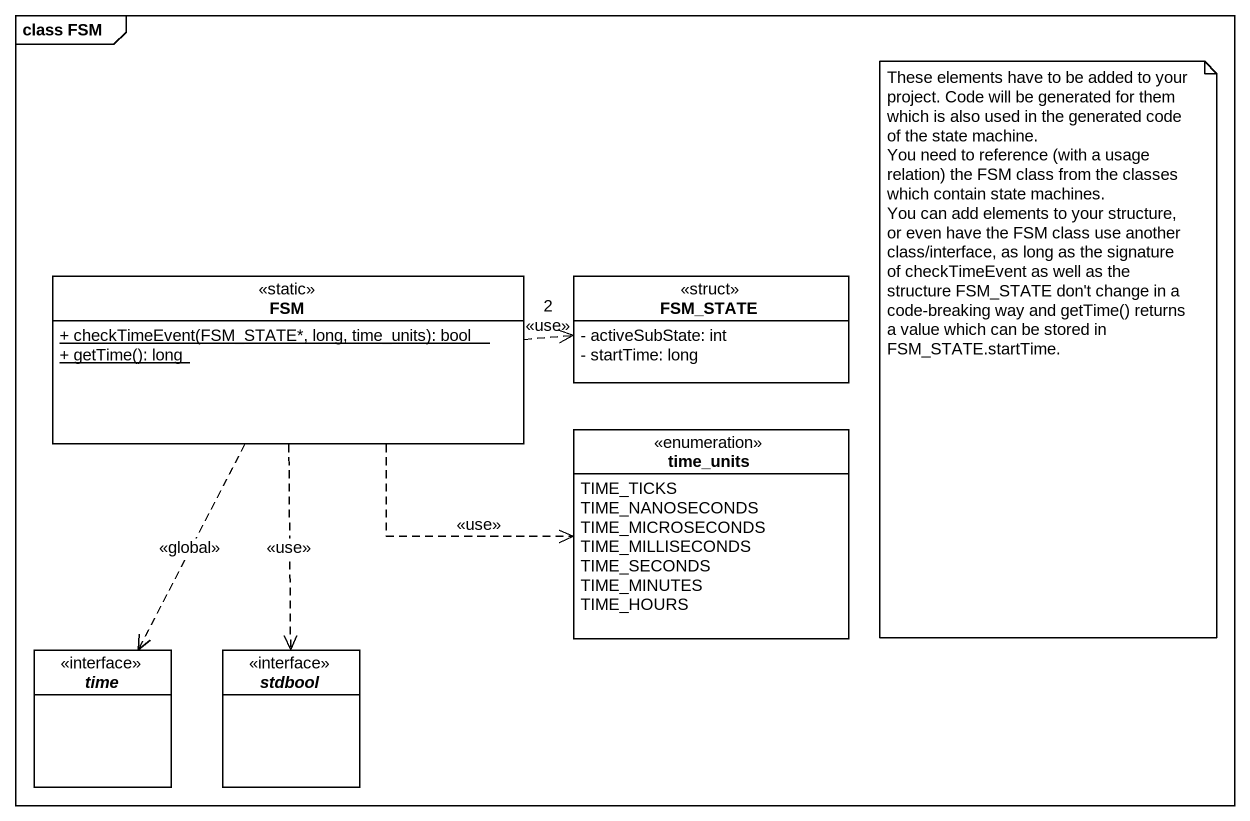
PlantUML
@startuml
mainframe class FSM
hide circle
hide empty members
skinparam classAttributeIconSize 0
class FSM <<static>> {
  {static} + checkTimeEvent(FSM_STATE*, long, time_units): bool
  {static} + getTime(): long
}
class FSM_STATE <<struct>> {
  - activeSubState: int
  - startTime: long
}
enum time_units {
  TIME_TICKS
  TIME_NANOSECONDS
  TIME_MICROSECONDS
  TIME_MILLISECONDS
  TIME_SECONDS
  TIME_MINUTES
  TIME_HOURS
}
interface time
interface stdbool
FSM .right.> FSM_STATE : 2\n<<use>>
FSM .right.> time_units : <<use>>
FSM ..> time : <<global>>
FSM ..> stdbool : <<use>>
note as N1
  These elements have to be added to your project. Code will be generated for them which is also used in the generated code of the state machine.
  You need to reference (with a usage relation) the FSM class from the classes which contain state machines.
  You can add elements to your structure, or even have the FSM class use another class/interface, as long as the signature of checkTimeEvent as well as the structure FSM_STATE don't change in a code-breaking way and getTime() returns a value which can be stored in FSM_STATE.startTime.
end note
@enduml
